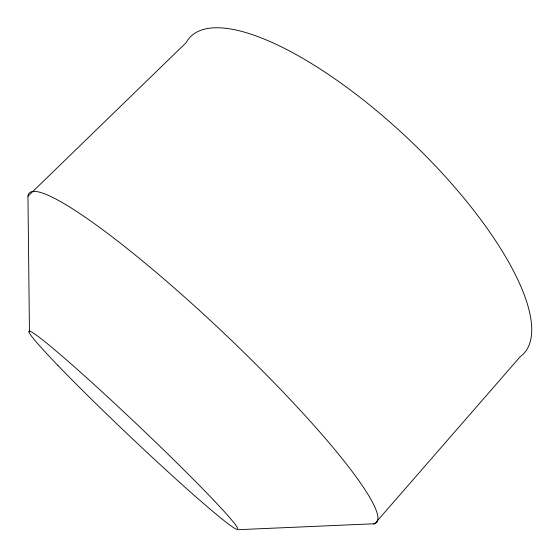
<?xml version="1.0" encoding="UTF-8"?>
<svg xmlns="http://www.w3.org/2000/svg" width="559" height="559" viewBox="0 0 559 559"><rect width="100%" height="100%" fill="white"/><g stroke="black" fill="none" stroke-linecap="round" stroke-linejoin="round"><path stroke-width="0.84" d="M29.452 331.864L27.95 196.223L186.077 42.729A229.903 76.478 43.5 0 1 407.511 138.108A229.903 76.478 43.5 0 1 520.156 356.761L374.754 523.741L238.476 529.673M27.95 196.223A239.343 32.296 43.5 0 1 225.857 335.03A239.343 32.296 43.5 0 1 373.615 524.021M57.891 365.425A143.901 6.785 43.5 0 0 234.13 527.962A143.901 6.785 43.5 0 0 109.85 398.951A143.901 6.785 43.5 0 0 57.891 365.425"/></g></svg>
